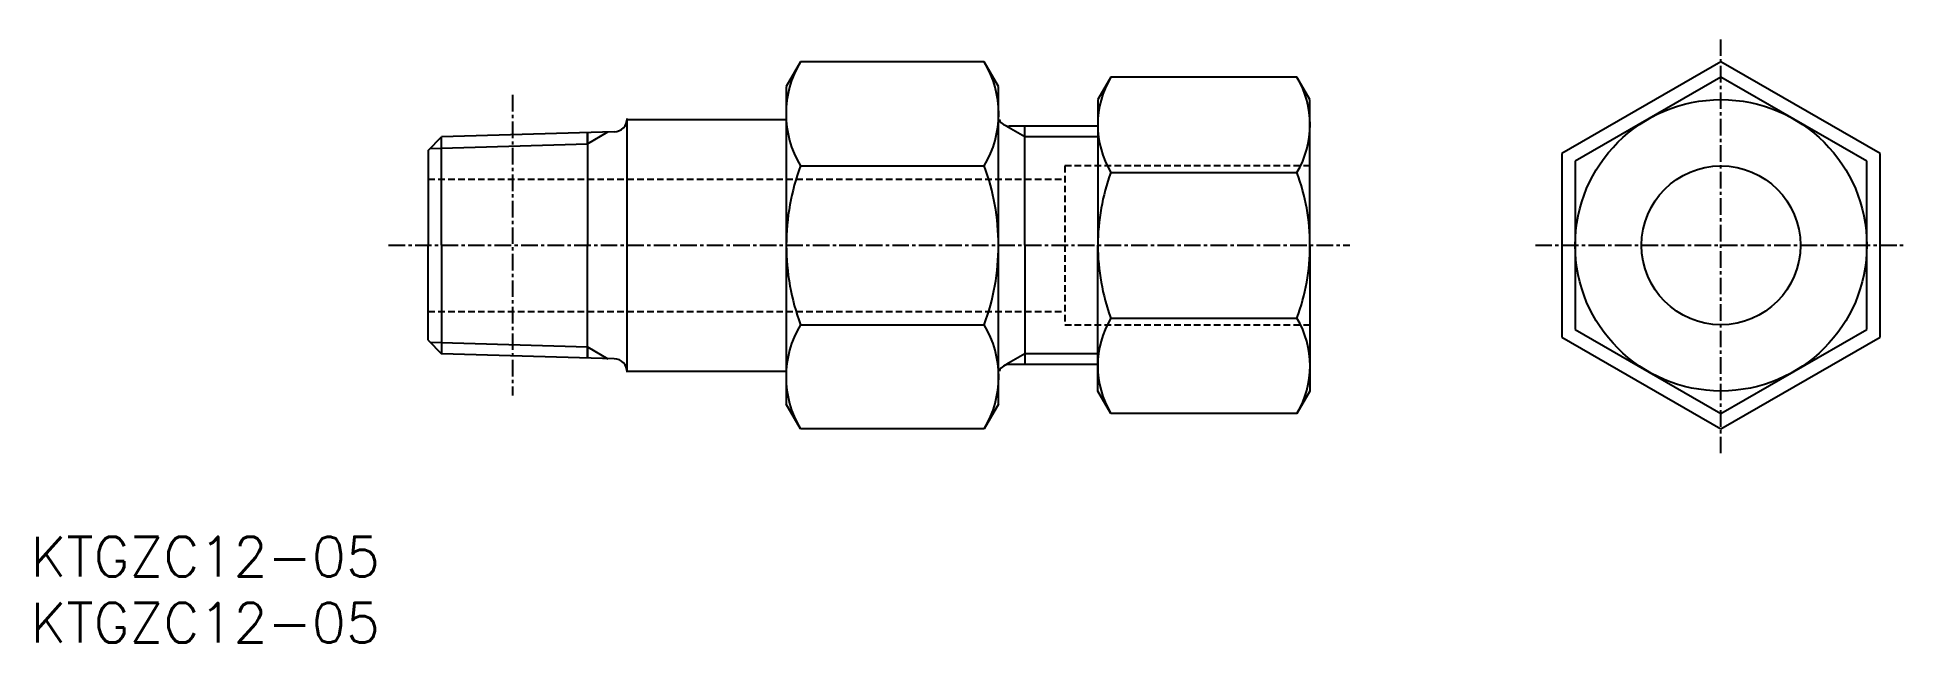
# Model space of a CAD drawing. Extents: x 1 to 142, y 0 to 46.
import ezdxf

# ---------------------------------------------------------------- set-up
doc = ezdxf.new("R2010")
doc.units = 0
doc.linetypes.add('CENTER', pattern=[2, 1.25, -0.25, 0.25, -0.25])
doc.linetypes.add('DASHED', pattern=[0.75, 0.5, -0.25])
doc.layers.get('0').update_dxf_attribs({"linetype": 'CONTINUOUS'})
doc.layers.add('CENTER', color=1, linetype='CENTER')
doc.styles.get("Standard").update_dxf_attribs({"font": 'txt.shx'})

# ---------------------------------------------------------------- blocks, each defined once
blk = doc.blocks.new('*U6')
at = {"color": 7, "linetype": 'CONTINUOUS'}
blk.add_text('KTGZC12-05', height=3, dxfattribs=at).set_placement((0, 0))
blk = doc.blocks.new('*U7')
at = {"color": 7, "linetype": 'CONTINUOUS'}
blk.add_text('KTGZC12-05', height=3, dxfattribs=at).set_placement((0, 5))

msp = doc.modelspace()

# ---------------------------------------------------------------- linework, layer by layer
at = {"color": 7, "linetype": 'CONTINUOUS'}
for p, q in [((58.07, 43.86), (57, 42)), ((71.93, 43.86), (58.07, 43.86)), ((73, 42), (71.93, 43.86)), ((127.5, 43.86), (115.5, 36.93)), ((139.5, 36.93), (127.5, 43.86)), ((81.48, 42.7), (80.5, 41)), ((95.52, 42.7), (81.48, 42.7)), ((96.5, 41), (95.52, 42.7)), ((127.5, 42.7), (116.5, 36.35)), ((138.5, 36.35), (127.5, 42.7)), ((57, 42), (57, 18)), ((73, 18), (73, 42)), ((80.5, 41), (80.5, 30)), ((96.5, 30), (96.5, 41)), ((96.5, 30), (96.5, 41)), ((45, 39.5), (57, 39.5)), ((45, 20.43), (45, 39.5)), ((30, 37.17), (31, 38.19)), ((44.03, 38.57), (31, 38.19)), ((31, 30), (31, 38.19)), ((42, 37.66), (42, 38.51)), ((42, 38.51), (42, 30)), ((80.5, 39), (73.8, 39)), ((75, 30), (75, 39)), ((30, 37.17), (30, 30)), ((115.5, 36.93), (115.5, 23.07)), ((139.5, 23.07), (139.5, 36.93)), ((58.07, 36), (71.93, 36)), ((81.48, 35.5), (95.52, 35.5)), ((116.5, 36.35), (116.5, 23.65)), ((138.5, 23.65), (138.5, 36.35)), ((30, 22.83), (30, 30)), ((31, 30), (31, 21.81)), ((42, 21.49), (42, 30)), ((75, 30), (75, 21)), ((80.5, 19), (80.5, 30)), ((96.5, 30), (96.5, 19)), ((96.5, 30), (96.5, 19)), ((58.07, 24), (71.93, 24)), ((81.48, 24.5), (95.52, 24.5)), ((30, 22.83), (31, 21.81)), ((115.5, 23.07), (127.5, 16.14)), ((116.5, 23.65), (127.5, 17.3)), ((127.5, 17.3), (138.5, 23.65)), ((127.5, 16.14), (139.5, 23.07)), ((44.03, 21.43), (31, 21.81)), ((42, 22.34), (42, 21.49)), ((45, 20.5), (57, 20.5)), ((80.5, 21), (73.8, 21)), ((81.48, 17.3), (80.5, 19)), ((96.5, 19), (95.52, 17.3)), ((58.07, 16.14), (57, 18)), ((73, 18), (71.93, 16.14)), ((95.52, 17.3), (81.48, 17.3)), ((71.93, 16.14), (58.07, 16.14))]:
    msp.add_line(p, q, dxfattribs=at)
at = {"color": 3, "linetype": 'CONTINUOUS'}
for p, q in [((42, 37.66), (43.55, 38.56)), ((75, 38.19), (73.59, 39)), ((80.5, 38.19), (75, 38.19)), ((30.15, 37.32), (42, 37.66)), ((30.15, 22.68), (42, 22.34)), ((42, 22.34), (43.55, 21.44)), ((75, 21.81), (73.59, 21)), ((80.5, 21.81), (75, 21.81))]:
    msp.add_line(p, q, dxfattribs=at)
at = {"color": 3, "linetype": 'DASHED'}
for p, q in [((96.5, 36), (78, 36)), ((78, 36), (78, 24)), ((30, 35), (78, 35)), ((30, 25), (78, 25)), ((78, 24), (96.5, 24))]:
    msp.add_line(p, q, dxfattribs=at)
at = {"color": 7, "linetype": 'CONTINUOUS'}
for radius in [11, 6]:
    msp.add_circle((127.5, 30), radius, dxfattribs=at)
for centre, radius, start, end in [((64.63, 39.93), 7.65, 149.0947, 210.9053), ((65.37, 39.93), 7.65, 329.0947, 30.9053), ((87.5, 39.1), 7.01, 149.0947, 210.9053), ((89.5, 39.1), 7.01, 329.0947, 30.9053), ((44, 39.57), 1, 271.66, 0), ((73.8, 39.8), 0.8, 202.0243, 275.3558), ((73.8, 39.8), 0.8, 270, 275.3558), ((74.33, 30), 17.33, 159.7438, 180), ((55.67, 30), 17.33, 0, 20.2562), ((96.39, 30), 15.89, 159.7438, 180), ((80.61, 30), 15.89, 0, 20.2562), ((74.33, 30), 17.33, 180, 200.2562), ((55.67, 30), 17.33, 339.7438, 0), ((96.39, 30), 15.89, 180, 200.2562), ((80.61, 30), 15.89, 339.7438, 0), ((64.63, 20.07), 7.65, 149.0947, 210.9053), ((65.37, 20.07), 7.65, 329.0947, 30.9053), ((87.5, 20.9), 7.01, 149.0947, 210.9053), ((89.5, 20.9), 7.01, 329.0947, 30.9053), ((44, 20.43), 1, 0, 88.34), ((73.8, 20.2), 0.8, 84.6442, 157.9757)]:
    msp.add_arc(centre, radius, start, end, dxfattribs=at)
at = {"layer": 'CENTER', "color": 1, "linetype": 'CENTER'}
for p, q in [((127.5, 14.3), (127.5, 45.7)), ((36.35, 41.35), (36.35, 18.65)), ((27, 30), (99.5, 30)), ((113.5, 30), (141.5, 30))]:
    msp.add_line(p, q, dxfattribs=at)

# ---------------------------------------------------------------- block references
at = {"color": 7, "linetype": 'CONTINUOUS'}
for name in ['*U7', '*U6']:
    msp.add_blockref(name, (0, 0), dxfattribs=at)

doc.saveas('drawing.dxf')
